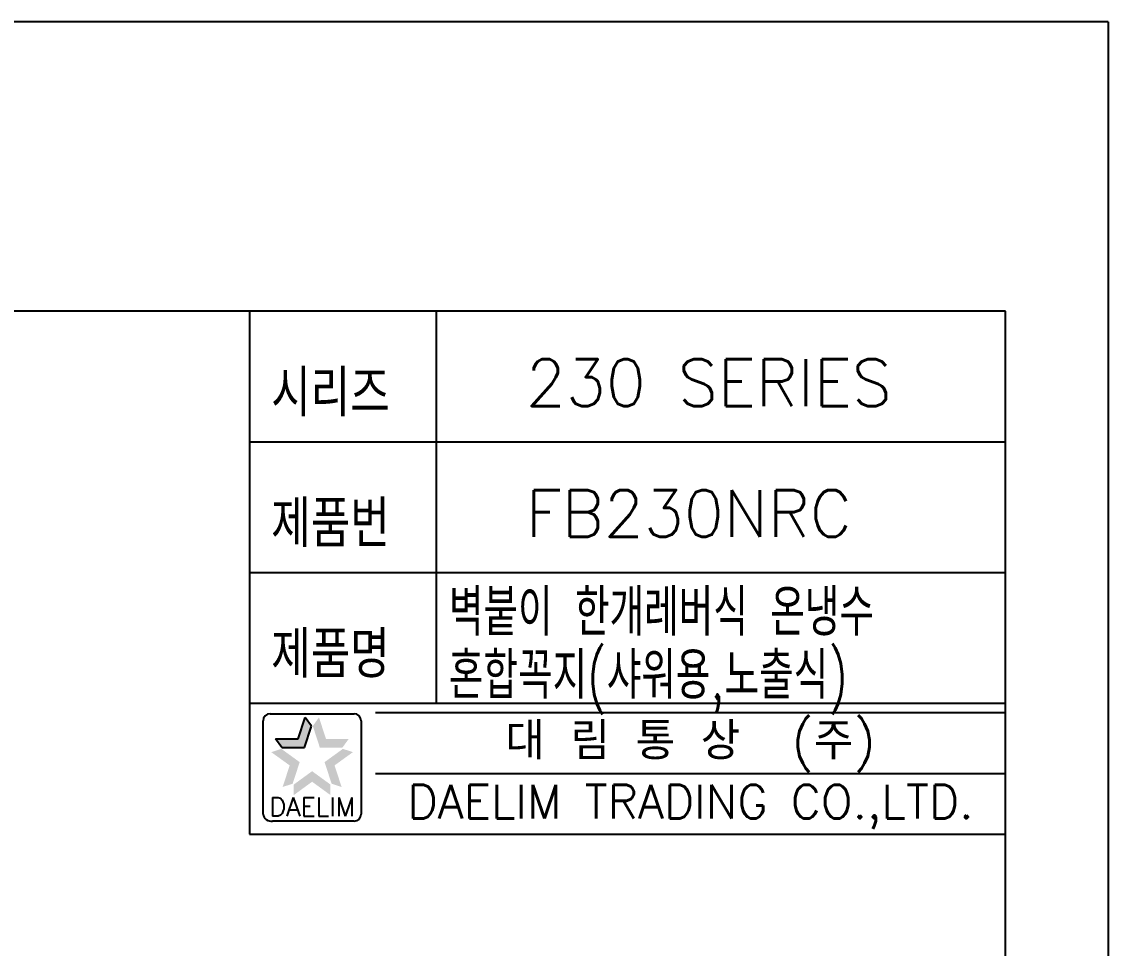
# Model space of a CAD drawing. Extents: x -7765 to -7345, y -606 to -12.
# Drawn here: x -7461.7 to -7345.3, y -111.2 to -12 of the extents above; entities that cross this region are included whole.
import ezdxf
from ezdxf.enums import TextEntityAlignment as Align

# ---------------------------------------------------------------- set-up
doc = ezdxf.new("R2010")
doc.units = 0
doc.header["$LTSCALE"] = 7
doc.header["$MEASUREMENT"] = 0
doc.layers.get('0').update_dxf_attribs({"color": 2, "linetype": 'CONTINUOUS'})
doc.layers.add('D', color=2, linetype='CONTINUOUS')
doc.styles.add('GHS', font='romans', dxfattribs={"bigfont": 'ghs'})
doc.styles.add('ROMANS', font='romans')

msp = doc.modelspace()

# ---------------------------------------------------------------- linework, layer by layer
msp.add_line((-7345.32, -11.96), (-7345.32, -605.96))
at = {"color": 4}
for p, q in [((-7356.32, -42.96), (-7731.32, -42.96)), ((-7356.32, -591.96), (-7356.32, -42.96))]:
    msp.add_line(p, q, dxfattribs=at)
at = {"color": 7}
for p, q in [((-7437.32, -42.96), (-7437.32, -98.96)), ((-7417.32, -42.96), (-7417.32, -84.96)), ((-7437.32, -56.96), (-7356.32, -56.96)), ((-7437.32, -70.96), (-7356.32, -70.96)), ((-7437.32, -84.96), (-7356.32, -84.96)), ((-7437.32, -98.96), (-7356.32, -98.96))]:
    msp.add_line(p, q, dxfattribs=at)
at = {"color": 2, "linetype": 'Continuous'}
for p, q in [((-7435.1, -86.08), (-7426.1, -86.08)), ((-7423.82, -85.96), (-7356.32, -85.96)), ((-7435.85, -96.83), (-7435.85, -86.83)), ((-7425.35, -86.83), (-7425.35, -96.83)), ((-7423.82, -92.46), (-7356.32, -92.46)), ((-7426.1, -97.58), (-7434.85, -97.58))]:
    msp.add_line(p, q, dxfattribs=at)
at = {"color": 2}
for p, q in [((-7432.08, -88.78), (-7431.33, -86.47)), ((-7430.67, -87.39), (-7431.33, -86.47)), ((-7431.42, -89.7), (-7430.67, -87.39)), ((-7433.84, -89.7), (-7434.51, -88.78)), ((-7434.51, -88.78), (-7432.08, -88.78)), ((-7433.84, -89.7), (-7431.42, -89.7))]:
    msp.add_line(p, q, dxfattribs=at)
at = {"color": 2, "linetype": 'Continuous'}
for centre, radius, start, end in [((-7435.1, -86.83), 0.75, 90, 180), ((-7426.1, -86.83), 0.75, 0, 90), ((-7434.97, -96.7), 0.884, 188.1301, 278.1301), ((-7426.1, -96.83), 0.75, 270, 0)]:
    msp.add_arc(centre, radius, start, end, dxfattribs=at)
at = {"color": 2}
for points in [[(-7432.08, -88.78), (-7431.42, -89.7), (-7431.33, -86.47), (-7430.67, -87.39)], [(-7429.86, -86.47), (-7430.52, -87.39), (-7429.11, -88.78), (-7429.77, -89.7)], [(-7434.51, -88.78), (-7433.84, -89.7), (-7432.08, -88.78), (-7431.42, -89.7)], [(-7429.11, -88.78), (-7429.77, -89.7), (-7426.68, -88.78), (-7427.35, -89.7)], [(-7433, -91.61), (-7431.93, -91.26), (-7434.97, -90.19), (-7433.89, -89.84)], [(-7426.23, -90.19), (-7427.3, -89.84), (-7428.19, -91.61), (-7429.26, -91.26)], [(-7433.75, -93.92), (-7432.68, -93.57), (-7433, -91.61), (-7431.93, -91.26)], [(-7428.19, -91.61), (-7429.26, -91.26), (-7427.44, -93.92), (-7428.51, -93.57)], [(-7430.6, -93.36), (-7430.6, -92.23), (-7432.56, -94.79), (-7432.56, -93.66)], [(-7428.63, -94.79), (-7428.63, -93.66), (-7430.6, -93.36), (-7430.6, -92.23)]]:
    msp.add_solid(points, dxfattribs=at)
at = {"layer": 'D'}
msp.add_line((-7345.32, -11.96), (-7765.32, -11.96), dxfattribs=at)

# ---------------------------------------------------------------- texts
at = {"color": 7, "linetype": 'Continuous'}
for s, height, style, p in [('대 림 통 상  (주)', 4, 'GHS', (-7390.06, -89.27)), ('DAELIM TRADING CO.,LTD.', 3.6, 'ROMANS', (-7390.06, -96.04))]:
    msp.add_text(s, height=height, dxfattribs=dict(at, style=style)).set_placement(p, align=Align.MIDDLE)
at = {"color": 2, "linetype": 'Continuous', "style": 'ROMANS'}
msp.add_text('DAELIM', height=2, dxfattribs=at).set_placement((-7430.6, -97.03), align=Align.CENTER)
at = {"layer": 'D', "style": 'GHS'}
for s, width, p in [('시리즈', 0.8, (-7434.98, -54.23)), ('제품번', 0.8, (-7434.98, -68.23)), ('벽붙이 한개레버식 온냉수 ', 0.7, (-7415.95, -77.73)), ('제품명', 0.8, (-7434.98, -82.23)), ('혼합꼭지(샤워용,노출식)', 0.7, (-7415.95, -84.49))]:
    msp.add_text(s, height=5, dxfattribs=dict(at, width=width)).set_placement(p)
at = {"layer": 'D', "color": 7, "style": 'GHS'}
for s, p in [('230 SERIES', (-7407.71, -53.12)), ('FB230NRC', (-7407.71, -67.12))]:
    msp.add_text(s, height=5, dxfattribs=at).set_placement(p)

doc.saveas('drawing.dxf')
